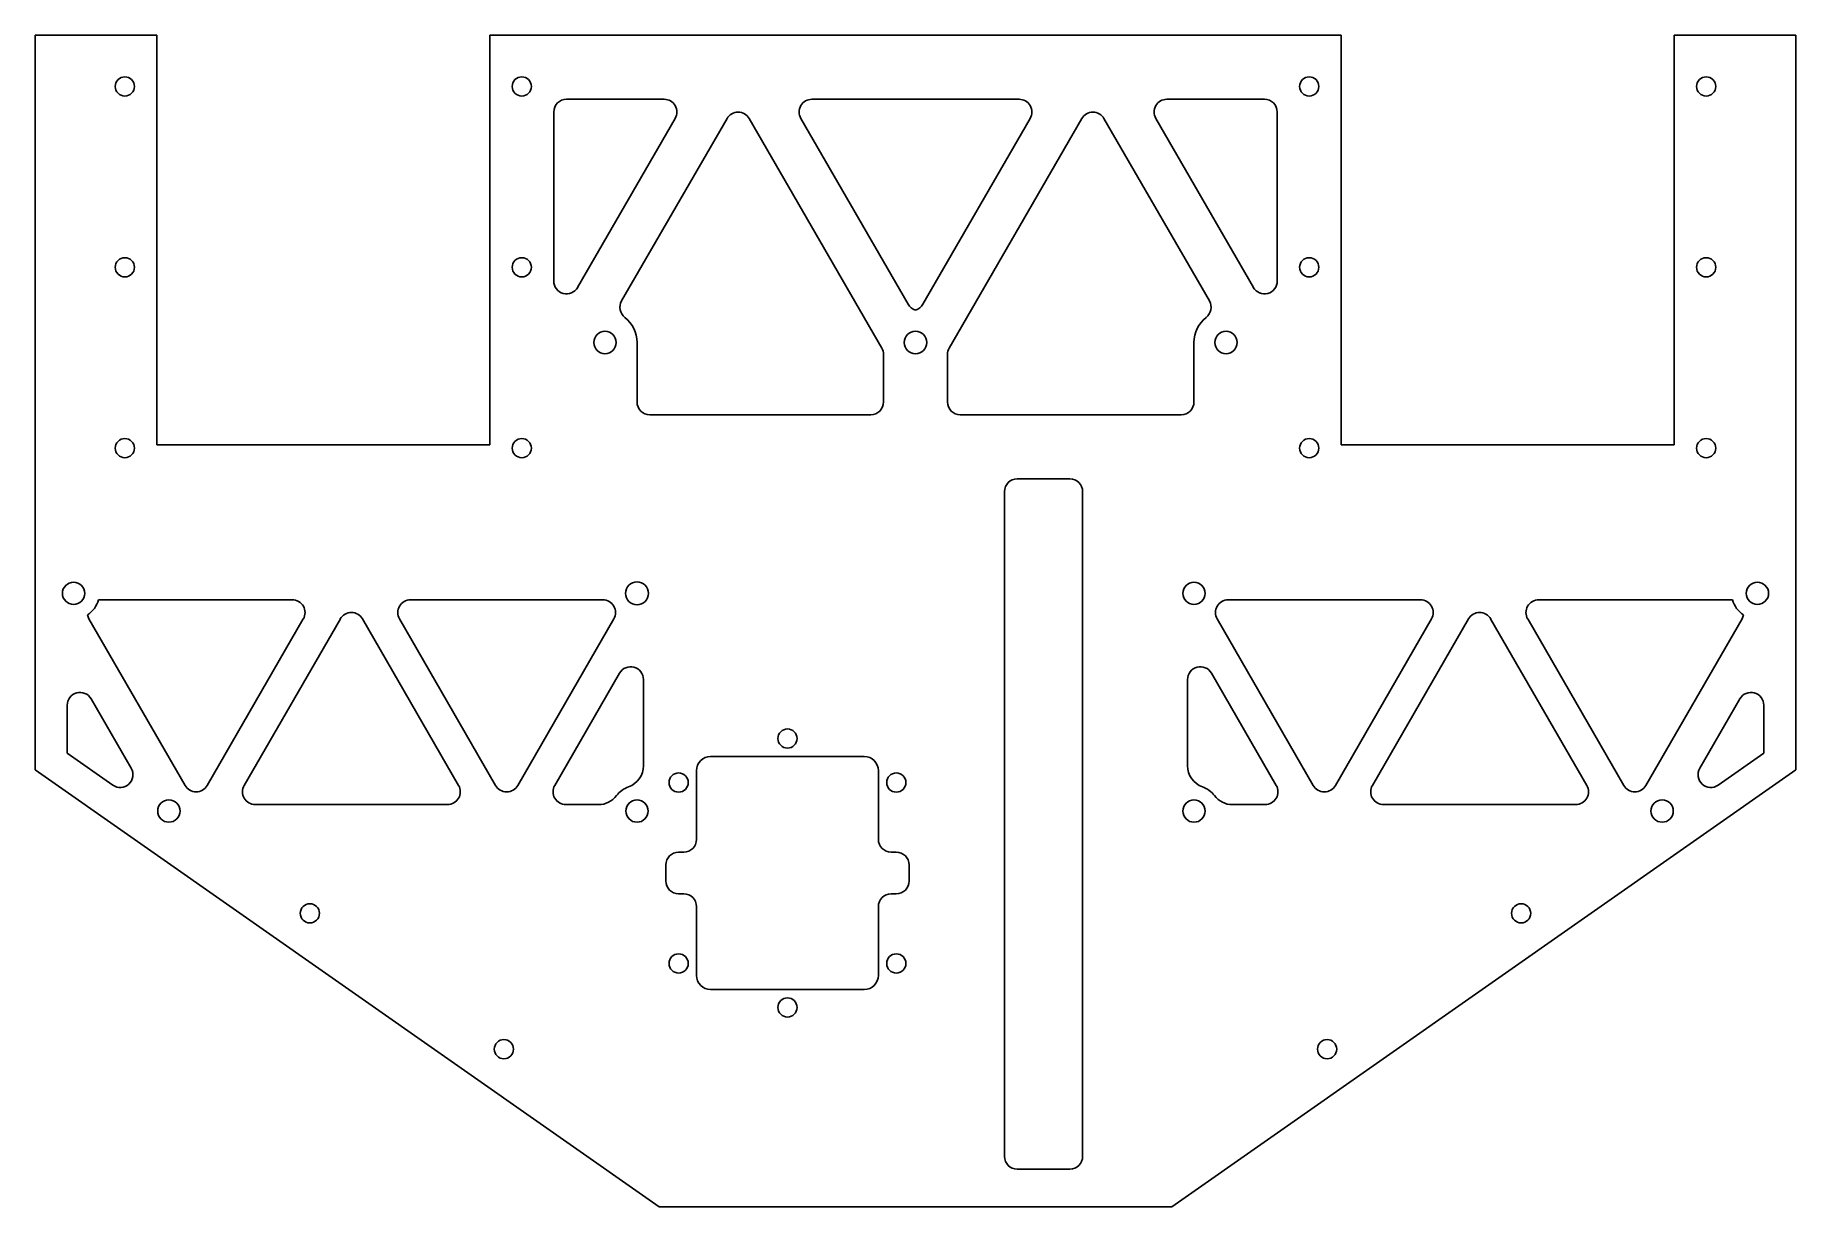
# Model space of a CAD drawing. Extents: x -138 to 138, y -116 to 68.
import ezdxf

# ---------------------------------------------------------------- set-up
doc = ezdxf.new("R2010")
doc.units = 0
doc.layers.add('VISIBLE', color=7, linetype='CONTINUOUS')

msp = doc.modelspace()

# ---------------------------------------------------------------- linework, layer by layer
at = {"layer": 'VISIBLE'}
for p, q in [((-137.5, 67.5), (-118.5, 67.5)), ((-137.5, 67.5), (-137.5, -47.27)), ((-118.5, 3.5), (-118.5, 67.5)), ((-66.5, 67.5), (66.5, 67.5)), ((-66.5, 67.5), (-66.5, 3.5)), ((66.5, 3.5), (66.5, 67.5)), ((118.5, 67.5), (137.5, 67.5)), ((118.5, 3.5), (118.5, 67.5)), ((137.5, 67.5), (137.5, -47.27)), ((-56.5, 55.5), (-56.5, 29.1)), ((-39.26, 57.5), (-54.5, 57.5)), ((16.17, 57.5), (-16.17, 57.5)), ((54.5, 57.5), (39.26, 57.5)), ((56.5, 55.5), (56.5, 29.1)), ((-52.77, 28.1), (-37.53, 54.5)), ((-45.9, 26), (-29.44, 54.5)), ((-25.98, 54.5), (-5.27, 18.62)), ((-1.14, 25.47), (-17.9, 54.5)), ((1.14, 25.47), (17.9, 54.5)), ((25.98, 54.5), (5.27, 18.62)), ((45.9, 26), (29.44, 54.5)), ((52.77, 28.1), (37.53, 54.5)), ((-43.5, 10.21), (-43.5, 19.5)), ((43.5, 10.21), (43.5, 19.5)), ((-5, 10.21), (-5, 17.62)), ((5, 10.21), (5, 17.62)), ((-41.5, 8.21), (-7, 8.21)), ((7, 8.21), (41.5, 8.21)), ((-66.5, 3.5), (-118.5, 3.5)), ((66.5, 3.5), (118.5, 3.5)), ((15.9, -1.79), (24.1, -1.79)), ((13.9, -3.79), (13.9, -107.63)), ((26.1, -3.79), (26.1, -107.63)), ((-97.35, -20.68), (-127.37, -20.68)), ((-48.85, -20.68), (-78.87, -20.68)), ((48.85, -20.68), (78.87, -20.68)), ((127.37, -20.68), (97.35, -20.68)), ((-129.1, -23.68), (-114.09, -49.68)), ((-110.63, -49.68), (-95.62, -23.68)), ((-104.85, -49.68), (-89.84, -23.68)), ((-71.37, -49.68), (-86.38, -23.68)), ((-80.61, -23.68), (-65.59, -49.68)), ((-62.13, -49.68), (-47.12, -23.68)), ((47.12, -23.68), (62.13, -49.68)), ((65.59, -49.68), (80.61, -23.68)), ((86.38, -23.68), (71.37, -49.68)), ((104.85, -49.68), (89.84, -23.68)), ((110.63, -49.68), (95.62, -23.68)), ((129.1, -23.68), (114.09, -49.68)), ((-46.23, -32.14), (-56.36, -49.68)), ((56.36, -49.68), (46.23, -32.14)), ((-42.5, -46.61), (-42.5, -33.14)), ((42.5, -46.61), (42.5, -33.14)), ((-132.5, -37.15), (-132.5, -44.66)), ((-122.5, -47.01), (-128.77, -36.15)), ((122.5, -47.01), (128.77, -36.15)), ((132.5, -37.15), (132.5, -44.66)), ((-132.5, -44.66), (-125.38, -49.65)), ((-8, -45.16), (-32, -45.16)), ((132.5, -44.66), (125.38, -49.65)), ((-137.5, -47.27), (-40.02, -115.5)), ((-34.2, -47.36), (-34.2, -58.11)), ((-5.8, -58.11), (-5.8, -47.36)), ((40.02, -115.5), (137.5, -47.27)), ((-103.12, -52.68), (-73.1, -52.68)), ((-54.62, -52.68), (-49.5, -52.68)), ((49.5, -52.68), (54.62, -52.68)), ((103.12, -52.68), (73.1, -52.68)), ((-36.2, -60.11), (-37, -60.11)), ((-3.8, -60.11), (-3, -60.11)), ((-39, -62.11), (-39, -64.61)), ((-1, -62.11), (-1, -64.61)), ((-37, -66.61), (-36.2, -66.61)), ((-34.2, -68.61), (-34.2, -79.36)), ((-5.8, -79.36), (-5.8, -68.61)), ((-3, -66.61), (-3.8, -66.61)), ((-32, -81.56), (-8, -81.56)), ((15.9, -109.63), (24.1, -109.63)), ((-40.02, -115.5), (40.02, -115.5))]:
    msp.add_line(p, q, dxfattribs=at)
for centre, radius in [((-123.5, 59.5), 1.5), ((-61.5, 59.5), 1.5), ((61.5, 59.5), 1.5), ((123.5, 59.5), 1.5), ((-123.5, 31.25), 1.5), ((-61.5, 31.25), 1.5), ((61.5, 31.25), 1.5), ((123.5, 31.25), 1.5), ((-48.5, 19.5), 1.75), ((0, 19.5), 1.75), ((48.5, 19.5), 1.75), ((-123.5, 3), 1.5), ((-61.5, 3), 1.5), ((61.5, 3), 1.5), ((123.5, 3), 1.5), ((-131.5, -19.68), 1.75), ((-43.5, -19.68), 1.78), ((43.5, -19.68), 1.75), ((131.5, -19.68), 1.75), ((-20, -42.36), 1.5), ((-37, -49.24), 1.5), ((-3, -49.24), 1.5), ((-116.62, -53.68), 1.75), ((-43.5, -53.68), 1.75), ((43.5, -53.68), 1.75), ((116.62, -53.68), 1.75), ((-94.6, -69.66), 1.5), ((94.6, -69.66), 1.5), ((-37, -77.49), 1.5), ((-3, -77.49), 1.5), ((-20, -84.36), 1.5), ((-64.29, -90.88), 1.5), ((64.29, -90.88), 1.5)]:
    msp.add_circle(centre, radius, dxfattribs=at)
for centre, radius, start, end in [((-54.5, 55.5), 2, 90, 180), ((-39.26, 55.5), 2, 330, 90), ((-27.71, 53.5), 2, 30, 150), ((-16.17, 55.5), 2, 90, 210), ((16.17, 55.5), 2, 330, 90), ((27.71, 53.5), 2, 30, 150), ((39.26, 55.5), 2, 90, 210), ((54.5, 55.5), 2, 0, 90), ((-54.5, 29.1), 2, 180, 330), ((54.5, 29.1), 2, 210, 0), ((-44.17, 25), 2, 150, 231.7683), ((0.59, 26.47), 2, 210, 252.7879), ((-0.59, 26.47), 2, 287.2121, 330), ((44.17, 25), 2, 308.2317, 30), ((-48.5, 19.5), 5, 0, 51.7683), ((48.5, 19.5), 5, 128.2317, 180), ((-7, 17.62), 2, 0, 30), ((7, 17.62), 2, 150, 180), ((-41.5, 10.21), 2, 180, 270), ((-7, 10.21), 2, 270, 0), ((7, 10.21), 2, 180, 270), ((41.5, 10.21), 2, 270, 0), ((15.9, -3.79), 2, 90, 180), ((24.1, -3.79), 2, 0, 90), ((-131.5, -19.68), 4, 302.7355, 345.2694), ((-127.37, -22.68), 2, 90, 97.498), ((-97.35, -22.68), 2, 330, 90), ((-78.87, -22.68), 2, 90, 210), ((-48.85, -22.68), 2, 330, 90), ((48.85, -22.68), 2, 90, 210), ((78.87, -22.68), 2, 330, 90), ((97.35, -22.68), 2, 90, 210), ((127.37, -22.68), 2, 82.502, 90), ((131.5, -19.68), 4, 194.7306, 237.2645), ((-127.37, -22.68), 2, 190.5068, 210), ((-88.11, -24.68), 2, 30, 150), ((88.11, -24.68), 2, 30, 150), ((127.37, -22.68), 2, 330, 349.4932), ((-44.5, -33.14), 2, 0, 150), ((44.5, -33.14), 2, 30, 180), ((-130.5, -37.15), 2, 30, 180), ((130.5, -37.15), 2, 0, 150), ((-46, -46.61), 3.5, 289.4712, 0), ((-32, -47.36), 2.2, 90, 180), ((-8, -47.36), 2.2, 0, 90), ((46, -46.61), 3.5, 180, 250.5288), ((-124.23, -48.01), 2, 235.008, 30), ((124.23, -48.01), 2, 150, 304.992), ((-112.36, -48.68), 2, 210, 330), ((-103.12, -50.68), 2, 150, 270), ((-73.1, -50.68), 2, 270, 30), ((-63.86, -48.68), 2, 210, 330), ((-54.62, -50.68), 2, 150, 270), ((-49.5, -49.18), 3.5, 270, 323.1301), ((-43.5, -53.68), 4, 109.4712, 143.1301), ((43.5, -53.68), 4, 36.8699, 70.5288), ((49.5, -49.18), 3.5, 216.8699, 270), ((54.62, -50.68), 2, 270, 30), ((63.86, -48.68), 2, 210, 330), ((73.1, -50.68), 2, 150, 270), ((103.12, -50.68), 2, 270, 30), ((112.36, -48.68), 2, 210, 330), ((-37, -62.11), 2, 90, 180), ((-36.2, -58.11), 2, 270, 0), ((-3.8, -58.11), 2, 180, 270), ((-3, -62.11), 2, 0, 90), ((-37, -64.61), 2, 180, 270), ((-3, -64.61), 2, 270, 0), ((-36.2, -68.61), 2, 0, 90), ((-3.8, -68.61), 2, 90, 180), ((-32, -79.36), 2.2, 180, 270), ((-8, -79.36), 2.2, 270, 0), ((15.9, -107.63), 2, 180, 270), ((24.1, -107.63), 2, 270, 0)]:
    msp.add_arc(centre, radius, start, end, dxfattribs=at)

doc.saveas('drawing.dxf')
